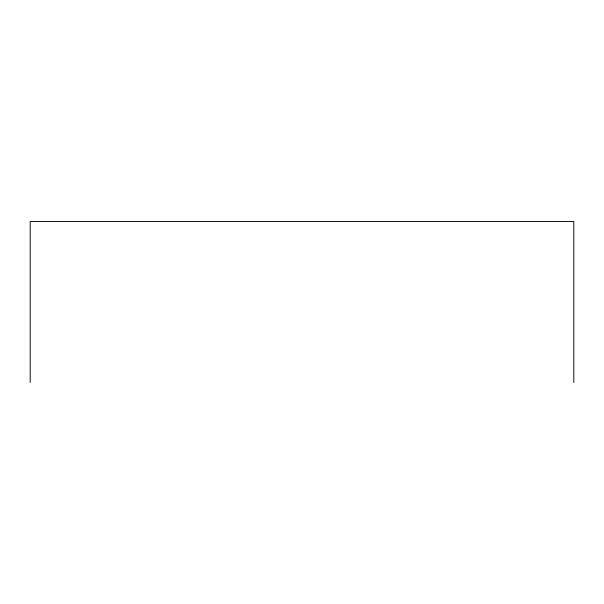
<?xml version="1.0" encoding="UTF-8"?>
<svg xmlns="http://www.w3.org/2000/svg" width="604" height="604" viewBox="0 0 604 604"><rect width="100%" height="100%" fill="white"/><g stroke="black" fill="none" stroke-linecap="round" stroke-linejoin="round"><path stroke-width="0.91" d="M573.8 382.468L573.8 221.532L30.2 221.532L30.2 382.468"/></g></svg>
